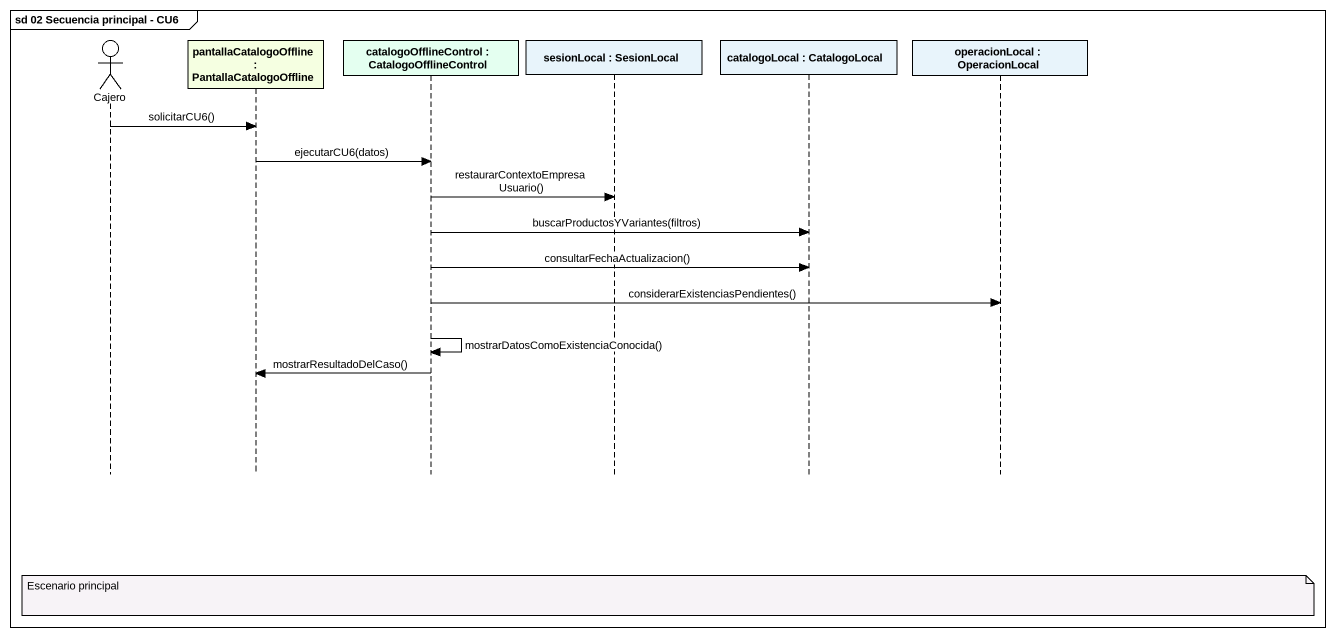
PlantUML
@startuml
mainframe sd 02 Secuencia principal - CU6
hide footbox
actor Cajero
participant "pantallaCatalogoOffline : PantallaCatalogoOffline" as pantallaCatalogoOffline #F5FFE1
participant "catalogoOfflineControl : CatalogoOfflineControl" as catalogoOfflineControl #E4FFF0
participant "sesionLocal : SesionLocal" as sesionLocal #E8F4FB
participant "catalogoLocal : CatalogoLocal" as catalogoLocal #E8F4FB
participant "operacionLocal : OperacionLocal" as operacionLocal #E8F4FB

Cajero -> pantallaCatalogoOffline : solicitarCU6()
pantallaCatalogoOffline -> catalogoOfflineControl : ejecutarCU6(datos)
catalogoOfflineControl -> sesionLocal : restaurarContextoEmpresaUsuario()
catalogoOfflineControl -> catalogoLocal : buscarProductosYVariantes(filtros)
catalogoOfflineControl -> catalogoLocal : consultarFechaActualizacion()
catalogoOfflineControl -> operacionLocal : considerarExistenciasPendientes()
catalogoOfflineControl -> catalogoOfflineControl : mostrarDatosComoExistenciaConocida()
catalogoOfflineControl -> pantallaCatalogoOffline : mostrarResultadoDelCaso()
note over sesionLocal : Escenario principal
@enduml
